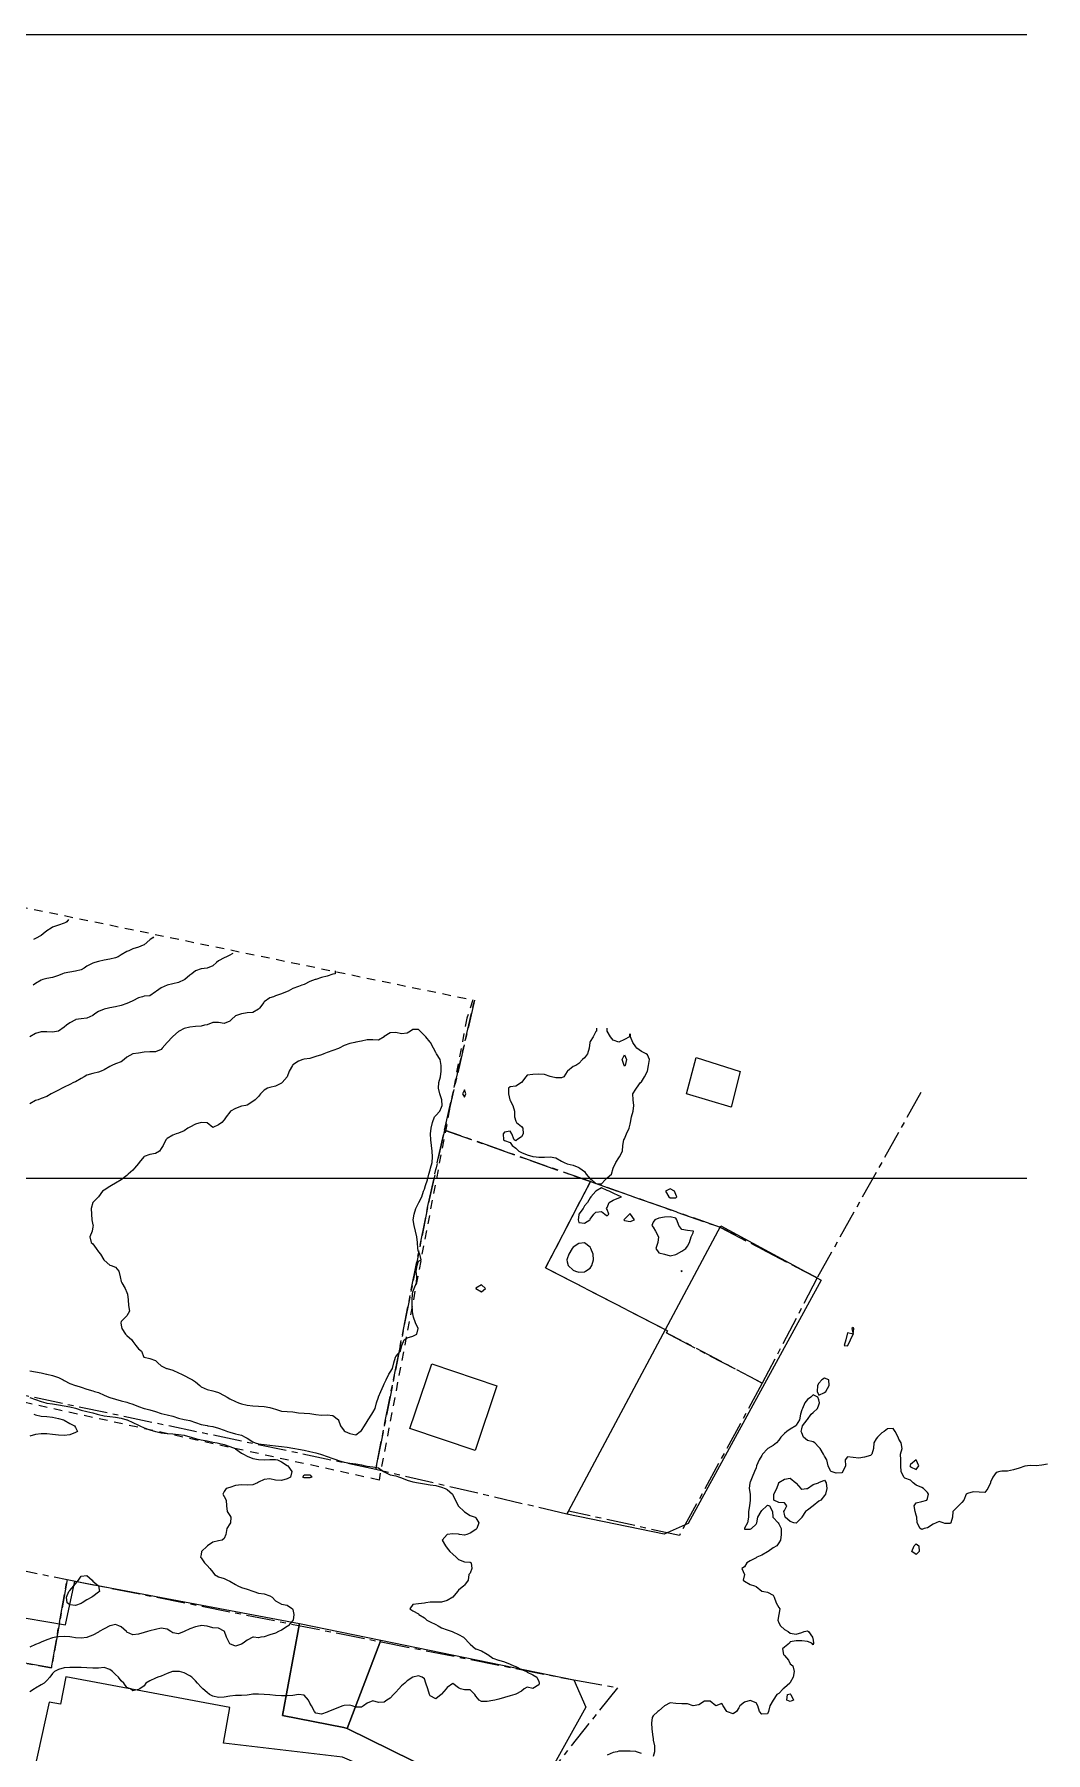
# Model space of a CAD drawing. Header units: centimetres. Extents: x 0 to 642158, y -847 to 649707.
# Drawn here: x 617921.2 to 618009.6, y 621437.2 to 621587.4 of the extents above; entities that cross this region are included whole.
import ezdxf

# ---------------------------------------------------------------- set-up
doc = ezdxf.new("R2010")
doc.units = ezdxf.units.CM
doc.header["$MEASUREMENT"] = 0
doc.linetypes.add('CENTERX2', pattern=[4, 2.5, -0.5, 0.5, -0.5])
doc.linetypes.add('JIS_02_0.7', pattern=[1.35, 0.75, -0.6])
for name, color, linetype, lineweight in [('MEV_grille', 254, 'Continuous', 9), ('WAL_parcellaire agricole', 7, 'JIS_02_0.7', 25), ('WAL_topographie 0.5', 253, 'Continuous', 20)]:
    doc.layers.add(name, color=color, linetype=linetype, lineweight=lineweight)
doc.layers.add('SPW_batiments', color=7, linetype='Continuous')
doc.layers.add('SPW_parcellaire cadastral', color=7, linetype='CENTERX2', lineweight=25, true_color=0xff0542)

# ---------------------------------------------------------------- blocks, each defined once
blk = doc.blocks.new('*U114')
at = {"layer": 'MEV_grille', "transparency": 33554687}
blk.add_lwpolyline([(-1338.46, 0), (1338.46, 0)], dxfattribs=at)
blk = doc.blocks.new('*U115')
at = {"layer": 'MEV_grille', "color": 0, "linetype": 'ByBlock', "lineweight": -2, "transparency": 16777216}
for p in [(0, -800), (0, -900)]:
    blk.add_blockref('*U114', p, dxfattribs=at)

msp = doc.modelspace()

# ---------------------------------------------------------------- linework, layer by layer
at = {"layer": 'SPW_batiments'}
for points in [[(617982.87, 621496.7), (617982.09, 621493.6), (617978.17, 621494.77), (617979.02, 621497.93), (617982.87, 621496.7)], [(617989.96, 621478.47), (617978.31, 621457.2), (617976.21, 621456.27), (617967.71, 621458.02), (617967.85, 621458.29), (617981.16, 621483.22), (617989.96, 621478.47)], [(617961.6, 621469.23), (617959.69, 621463.59), (617953.99, 621465.51), (617955.9, 621471.15), (617961.6, 621469.23)], [(617944.32, 621448.45), (617942.86, 621440.4), (617948.22, 621439.35), (617948.5, 621439.28), (617956.13, 621435.53), (617956.09, 621435.46), (617955.11, 621433.75), (617948.1, 621436.78), (617937.7, 621438), (617938.23, 621441.11), (617923.91, 621443.8), (617923.43, 621441.41), (617922.46, 621441.58), (617918.08, 621421.86), (617913.57, 621422.71), (617917.11, 621442.73), (617917.48, 621445.61), (617918.08, 621445.5), (617918.71, 621449.21), (617923.86, 621448.33), (617924.68, 621452.16), (617944.32, 621448.45)], [(617951.46, 621447), (617948.5, 621439.28), (617948.22, 621439.35), (617942.86, 621440.4), (617944.32, 621448.45), (617951.46, 621447)], [(617968.31, 621443.52), (617969.36, 621441.13), (617963.92, 621431.36), (617956.13, 621435.53), (617948.5, 621439.28), (617951.46, 621447), (617968.31, 621443.52)]]:
    msp.add_lwpolyline(points, dxfattribs=at)
at = {"layer": 'SPW_parcellaire cadastral'}
for points in [[(617957, 621491.59), (617955.54, 621484.83), (617951, 621461.92), (617869.88, 621478.99), (617889.9, 621516.92), (617890.08, 621517.29)], [(617989.6, 621478.66), (617981.14, 621483.08), (617969.77, 621487.09), (617957, 621491.59), (617959.64, 621502.94)], [(617959.64, 621502.94), (617957, 621491.59)], [(617998.66, 621494.88), (617989.6, 621478.66)], [(617957, 621491.59), (617969.77, 621487.09), (617965.85, 621479.55), (617976.51, 621474.04), (617976.42, 621473.87), (617976.68, 621473.73), (617984.8, 621469.46), (617977.55, 621456.15), (617967.86, 621458.28), (617967.71, 621458.02), (617951, 621461.92), (617955.54, 621484.83), (617957, 621491.59)], [(617984.8, 621469.46), (617976.68, 621473.73), (617976.42, 621473.87), (617976.51, 621474.04), (617965.85, 621479.55), (617969.77, 621487.09), (617981.14, 621483.08), (617989.6, 621478.66), (617984.8, 621469.46)], [(617924.01, 621452.3), (617968.31, 621443.52), (617972.13, 621442.84), (617966.05, 621435.18), (617957.33, 621419.52), (617932.6, 621373.92), (617938.17, 621389.98), (617947.1, 621408.26), (617953.98, 621421.31), (617949.38, 621423.77), (617934.74, 621421), (617926.86, 621422.36), (617919.42, 621426.25), (617914.35, 621427.15), (617915.45, 621433.37), (617916.97, 621442.02), (617917.57, 621445.47), (617922.64, 621444.57), (617923.34, 621448.54), (617924.01, 621452.3)], [(617924.01, 621452.3), (617923.34, 621448.54), (617922.64, 621444.57), (617917.57, 621445.47), (617918.27, 621449.41), (617918.96, 621453.34), (617924.01, 621452.3)]]:
    msp.add_lwpolyline(points, dxfattribs=at)
at = {"layer": 'WAL_parcellaire agricole'}
msp.add_lwpolyline([(617959.49, 621502.97), (617958.97, 621501.37), (617951.29, 621461), (617871.2, 621478.51), (617890.73, 621517.16), (617959.49, 621502.97)], dxfattribs=at)
at = {"layer": 'WAL_topographie 0.5'}
for points in [[(617924.13, 621510), (617924, 621509.8), (617923.9, 621509.75), (617923.75, 621509.69), (617923.25, 621509.5), (617922.75, 621509.32), (617922.63, 621509.25), (617922.25, 621509.02), (617921.93, 621508.75), (617921.75, 621508.61), (617921.25, 621508.34), (617921.08, 621508.25)], [(617931.56, 621508.5), (617931.5, 621508.4), (617931.29, 621508.25), (617931.25, 621508.22), (617930.75, 621507.8), (617930.66, 621507.75), (617930.25, 621507.57), (617929.75, 621507.43), (617929.4, 621507.25), (617929.25, 621507.19), (617928.75, 621506.9), (617928.48, 621506.75), (617928.25, 621506.64), (617927.75, 621506.53), (617927.25, 621506.45), (617926.75, 621506.34), (617926.44, 621506.25), (617926.25, 621506.19), (617925.75, 621505.91), (617925.51, 621505.75), (617925.25, 621505.61), (617924.75, 621505.47), (617924.25, 621505.41), (617923.75, 621505.3), (617923.62, 621505.25), (617923.25, 621505.11), (617922.75, 621504.93), (617922.25, 621504.83), (617921.9, 621504.75), (617921.75, 621504.69), (617921.25, 621504.41), (617921.05, 621504.25)], [(617938.5, 621507.02), (617938.44, 621507), (617938.25, 621506.89), (617937.95, 621506.75), (617937.75, 621506.66), (617937.25, 621506.38), (617937.09, 621506.25), (617936.75, 621505.94), (617936.25, 621505.75), (617936.25, 621505.75), (617935.75, 621505.7), (617935.25, 621505.5), (617934.91, 621505.25), (617934.75, 621505.14), (617934.3, 621504.75), (617934.25, 621504.72), (617933.75, 621504.49), (617933.25, 621504.38), (617932.75, 621504.25), (617932.75, 621504.25), (617932.25, 621504.02), (617931.82, 621503.75), (617931.75, 621503.69), (617931.25, 621503.34), (617930.75, 621503.29), (617930.61, 621503.25), (617930.25, 621503.14), (617929.75, 621502.88), (617929.44, 621502.75), (617929.25, 621502.67), (617928.75, 621502.49), (617928.25, 621502.36), (617927.75, 621502.27), (617927.64, 621502.25), (617927.25, 621502.17), (617926.75, 621501.96), (617926.45, 621501.75), (617926.25, 621501.6), (617925.75, 621501.38), (617925.25, 621501.32), (617924.79, 621501.25), (617924.75, 621501.24), (617924.25, 621500.98), (617923.96, 621500.75), (617923.75, 621500.58), (617923.26, 621500.25), (617923.25, 621500.24), (617922.75, 621500.14), (617922.25, 621500.17), (617921.75, 621500.18), (617921.25, 621500.03), (617920.77, 621499.75)], [(617947.45, 621505.5), (617947.45, 621505.25), (617947.25, 621505.21), (617946.75, 621505.06), (617946.25, 621504.93), (617945.75, 621504.77), (617945.7, 621504.75), (617945.25, 621504.57), (617944.75, 621504.32), (617944.55, 621504.25), (617944.25, 621504.14), (617943.75, 621503.98), (617943.33, 621503.75), (617943.25, 621503.7), (617942.75, 621503.51), (617942.25, 621503.33), (617942.05, 621503.25), (617941.75, 621503.16), (617941.25, 621502.8), (617941.21, 621502.75), (617940.84, 621502.25), (617940.75, 621502.15), (617940.25, 621501.88), (617939.75, 621501.83), (617939.29, 621501.75), (617939.25, 621501.74), (617938.75, 621501.57), (617938.39, 621501.25), (617938.25, 621501.12), (617937.75, 621500.9), (617937.25, 621501.01), (617936.75, 621500.99), (617936.25, 621500.8), (617936.04, 621500.75), (617935.75, 621500.69), (617935.25, 621500.65), (617934.75, 621500.59), (617934.25, 621500.47), (617933.81, 621500.25), (617933.75, 621500.21), (617933.25, 621499.78), (617933.22, 621499.75), (617932.75, 621499.25), (617932.75, 621499.25), (617932.34, 621498.75), (617932.25, 621498.65), (617931.75, 621498.44), (617931.25, 621498.44), (617930.75, 621498.4), (617930.25, 621498.32), (617929.75, 621498.25), (617929.75, 621498.25), (617929.25, 621497.97), (617929.01, 621497.75), (617928.75, 621497.56), (617928.25, 621497.39), (617927.93, 621497.25), (617927.75, 621497.16), (617927.25, 621496.85), (617927, 621496.75), (617926.75, 621496.64), (617926.25, 621496.53), (617925.75, 621496.4), (617925.5, 621496.25), (617925.25, 621496.1), (617924.75, 621495.82), (617924.58, 621495.75), (617924.25, 621495.58), (617923.75, 621495.35), (617923.58, 621495.25), (617923.25, 621495.09), (617922.75, 621494.83), (617922.61, 621494.75), (617922.25, 621494.54), (617921.75, 621494.35), (617921.48, 621494.25), (617921.25, 621494.17), (617920.75, 621493.9)], [(617949.25, 621464.95), (617949.65, 621465.25), (617949.75, 621465.32), (617950.02, 621465.75), (617950.25, 621466.12), (617950.34, 621466.25), (617950.66, 621466.75), (617950.75, 621466.9), (617950.95, 621467.25), (617951.08, 621467.75), (617951.25, 621468.25), (617951.25, 621468.26), (617951.46, 621468.75), (617951.69, 621469.25), (617951.75, 621469.4), (617951.9, 621469.75), (617952.15, 621470.25), (617952.25, 621470.42), (617952.47, 621470.75), (617952.57, 621471.25), (617952.72, 621471.75), (617952.75, 621471.81), (617953.16, 621472.25), (617953.25, 621472.61), (617953.28, 621472.75), (617953.5, 621473.25), (617953.75, 621473.42), (617954.25, 621473.57), (617954.59, 621473.75), (617954.71, 621474.25), (617954.49, 621474.75), (617954.3, 621475.25), (617954.25, 621475.54), (617954.22, 621475.75), (617954.2, 621476.25), (617954.18, 621476.75), (617954.21, 621477.25), (617954.25, 621477.45), (617954.37, 621477.75), (617954.56, 621478.25), (617954.58, 621478.75), (617954.53, 621479.25), (617954.61, 621479.75), (617954.75, 621480.14), (617954.97, 621480.25), (617954.87, 621480.75), (617954.75, 621480.94), (617954.69, 621481.25), (617954.64, 621481.75), (617954.58, 621482.25), (617954.49, 621482.75), (617954.35, 621483.25), (617954.27, 621483.75), (617954.35, 621484.25), (617954.51, 621484.75), (617954.75, 621485.2), (617954.78, 621485.25), (617955.04, 621485.75), (617955.19, 621486.25), (617955.25, 621486.42), (617955.36, 621486.75), (617955.52, 621487.25), (617955.65, 621487.75), (617955.75, 621488.11), (617955.79, 621488.25), (617955.93, 621488.75), (617955.96, 621489.25), (617955.92, 621489.75), (617955.88, 621490.25), (617955.81, 621490.75), (617955.78, 621491.25), (617955.86, 621491.75), (617955.95, 621492.25), (617956.15, 621492.75), (617956.25, 621492.87), (617956.6, 621493.25), (617956.75, 621493.6), (617956.82, 621493.75), (617956.79, 621494.25), (617956.75, 621494.33), (617956.61, 621494.75), (617956.48, 621495.25), (617956.53, 621495.75), (617956.67, 621496.25), (617956.71, 621496.75), (617956.72, 621497.25), (617956.64, 621497.75), (617956.3, 621498.25), (617956.25, 621498.36), (617956.04, 621498.75), (617955.78, 621499.25), (617955.75, 621499.28), (617955.38, 621499.75), (617955.25, 621499.87), (617954.88, 621500.25), (617954.75, 621500.37), (617954.25, 621500.37), (617954.04, 621500.25), (617953.75, 621500.05), (617953.25, 621500), (617952.75, 621500.11), (617952.25, 621500.1), (617951.75, 621499.77), (617951.73, 621499.75), (617951.25, 621499.45), (617950.75, 621499.49), (617950.25, 621499.49), (617949.75, 621499.35), (617949.25, 621499.27), (617949.17, 621499.25), (617948.75, 621499.16), (617948.25, 621498.98), (617947.8, 621498.75), (617947.75, 621498.73), (617947.25, 621498.55), (617946.75, 621498.36), (617946.46, 621498.25), (617946.25, 621498.17), (617945.75, 621498.03), (617945.25, 621497.84), (617944.75, 621497.79), (617944.64, 621497.75), (617944.25, 621497.63), (617943.75, 621497.29), (617943.71, 621497.25), (617943.42, 621496.75), (617943.25, 621496.25), (617943.25, 621496.25), (617942.83, 621495.75), (617942.75, 621495.69), (617942.25, 621495.42), (617941.75, 621495.32), (617941.53, 621495.25), (617941.25, 621495.09), (617940.93, 621494.75), (617940.75, 621494.52), (617940.46, 621494.25), (617940.25, 621494.1), (617939.75, 621493.78), (617939.64, 621493.75), (617939.25, 621493.68), (617938.75, 621493.49), (617938.31, 621493.25), (617938.25, 621493.16), (617937.93, 621492.75), (617937.75, 621492.49), (617937.53, 621492.25), (617937.25, 621492.06), (617936.75, 621491.81), (617936.25, 621492.22), (617935.75, 621492.25), (617935.25, 621492.1), (617934.75, 621491.86), (617934.57, 621491.75), (617934.25, 621491.54), (617933.75, 621491.32), (617933.56, 621491.25), (617933.25, 621491.15), (617932.75, 621490.85), (617932.66, 621490.75), (617932.41, 621490.25), (617932.25, 621489.97), (617932.08, 621489.75), (617931.75, 621489.55), (617931.25, 621489.45), (617930.75, 621489.28), (617930.71, 621489.25), (617930.32, 621488.75), (617930.25, 621488.67), (617929.92, 621488.25), (617929.75, 621488.09), (617929.36, 621487.75), (617929.25, 621487.61), (617928.75, 621487.25), (617928.75, 621487.25), (617928.25, 621486.96), (617927.9, 621486.75), (617927.75, 621486.65), (617927.25, 621486.34), (617927.12, 621486.25), (617926.75, 621485.75), (617926.75, 621485.75), (617926.25, 621485.25), (617926.25, 621485.25), (617926.13, 621484.75), (617926.16, 621484.25), (617926.17, 621483.75), (617926.25, 621483.32), (617926.28, 621483.25), (617926.25, 621483.12), (617926.2, 621482.75), (617925.99, 621482.25), (617926.13, 621481.75), (617926.25, 621481.64), (617926.55, 621481.25), (617926.75, 621480.96), (617926.93, 621480.75), (617927.24, 621480.25), (617927.25, 621480.23), (617927.75, 621479.78), (617927.88, 621479.75), (617928.25, 621479.62), (617928.55, 621479.25), (617928.65, 621478.75), (617928.75, 621478.36), (617928.79, 621478.25), (617929.1, 621477.75), (617929.25, 621477.4), (617929.31, 621477.25), (617929.35, 621476.75), (617929.39, 621476.25), (617929.46, 621475.75), (617929.25, 621475.36), (617929.13, 621475.25), (617928.75, 621474.87), (617928.71, 621474.75), (617928.75, 621474.54), (617928.81, 621474.25), (617929.13, 621473.75), (617929.25, 621473.63), (617929.66, 621473.25), (617929.75, 621473.12), (617930.02, 621472.75), (617930.25, 621472.46), (617930.53, 621472.25), (617930.72, 621471.75), (617930.75, 621471.73), (617931.25, 621471.63), (617931.75, 621471.46), (617931.94, 621471.25), (617932.25, 621470.99), (617932.72, 621470.75), (617932.75, 621470.74), (617933.25, 621470.61), (617933.75, 621470.38), (617934.02, 621470.25), (617934.25, 621470.13), (617934.75, 621469.88), (617934.97, 621469.75), (617935.25, 621469.57), (617935.61, 621469.25), (617935.75, 621469.14), (617936.25, 621468.91), (617936.75, 621468.8), (617936.95, 621468.75), (617937.25, 621468.65), (617937.75, 621468.4), (617938, 621468.25), (617938.25, 621468.11), (617938.75, 621467.87), (617938.99, 621467.75), (617939.25, 621467.66), (617939.75, 621467.55), (617940.25, 621467.49), (617940.75, 621467.45), (617941.25, 621467.42), (617941.75, 621467.35), (617942.03, 621467.25), (617942.25, 621467.19), (617942.75, 621467.03), (617943.25, 621466.98), (617943.75, 621466.96), (617944.25, 621466.88), (617944.75, 621466.84), (617945.25, 621466.81), (617945.58, 621466.75), (617945.75, 621466.72), (617946.25, 621466.66), (617946.75, 621466.69), (617947.25, 621466.63), (617947.74, 621466.25), (617947.75, 621466.22), (617947.91, 621465.75), (617948.25, 621465.31), (617948.34, 621465.25), (617948.75, 621465.06), (617949.25, 621464.95)], [(617970.31, 621500.5), (617970.31, 621500.25), (617970.25, 621500.2), (617970.02, 621499.75), (617969.75, 621499.33), (617969.72, 621499.25), (617969.65, 621498.75), (617969.52, 621498.25), (617969.25, 621497.91), (617969.08, 621497.75), (617968.75, 621497.42), (617968.5, 621497.25), (617968.25, 621497.14), (617967.77, 621496.75), (617967.75, 621496.71), (617967.44, 621496.25), (617967.25, 621496.15), (617966.75, 621496.15), (617966.37, 621496.25), (617966.25, 621496.29), (617965.75, 621496.46), (617965.25, 621496.49), (617964.75, 621496.46), (617964.25, 621496.39), (617964.11, 621496.25), (617963.75, 621495.75), (617963.75, 621495.75), (617963.25, 621495.44), (617962.75, 621495.36), (617962.62, 621495.25), (617962.62, 621494.75), (617962.72, 621494.25), (617962.75, 621494.17), (617962.98, 621493.75), (617963.13, 621493.25), (617963.14, 621492.75), (617963.25, 621492.38), (617963.31, 621492.25), (617963.75, 621491.89), (617963.86, 621491.75), (617963.89, 621491.25), (617963.75, 621491.01), (617963.34, 621490.75), (617963.25, 621490.66), (617963.11, 621490.75), (617962.9, 621491.25), (617962.75, 621491.51), (617962.25, 621491.42), (617962.13, 621491.25), (617962.18, 621490.75), (617962.25, 621490.69), (617962.75, 621490.5), (617962.93, 621490.25), (617963.25, 621490.01), (617963.51, 621489.75), (617963.75, 621489.64), (617964.25, 621489.44), (617964.75, 621489.28), (617965.04, 621489.25), (617965.25, 621489.23), (617965.75, 621489.22), (617966.25, 621489.24), (617966.75, 621489.16), (617967.25, 621488.87), (617967.48, 621488.75), (617967.75, 621488.65), (617968.25, 621488.52), (617968.75, 621488.33), (617968.86, 621488.25), (617969.25, 621487.97), (617969.41, 621487.75), (617969.75, 621487.34), (617969.9, 621487.25), (617970.25, 621486.92), (617970.75, 621486.88), (617971.05, 621487.25), (617971.25, 621487.43), (617971.61, 621487.75), (617971.75, 621488.25), (617971.75, 621488.25), (617971.98, 621488.75), (617972.25, 621489.16), (617972.32, 621489.25), (617972.59, 621489.75), (617972.61, 621490.25), (617972.7, 621490.75), (617972.75, 621490.83), (617972.94, 621491.25), (617973.15, 621491.75), (617973.25, 621492.1), (617973.29, 621492.25), (617973.37, 621492.75), (617973.52, 621493.25), (617973.58, 621493.75), (617973.5, 621494.25), (617973.47, 621494.75), (617973.75, 621495.16), (617973.79, 621495.25), (617974.14, 621495.75), (617974.25, 621495.82), (617974.51, 621496.25), (617974.75, 621496.75), (617974.75, 621496.75), (617974.84, 621497.25), (617974.93, 621497.75), (617974.75, 621498.16), (617974.64, 621498.25), (617974.25, 621498.46), (617973.84, 621498.75), (617973.75, 621498.88), (617973.49, 621499.25), (617973.27, 621499.75), (617973.27, 621500)], [(617973.2, 621500), (617973.2, 621499.75), (617972.75, 621499.5), (617972.25, 621499.29), (617971.75, 621499.44), (617971.53, 621499.75), (617971.25, 621500.25), (617971.25, 621500.25), (617971.25, 621500.5)], [(617972.81, 621497.25), (617972.75, 621497.17), (617972.71, 621497.25), (617972.56, 621497.75), (617972.75, 621498.17), (617972.93, 621497.75), (617972.81, 621497.25)], [(617958.75, 621494.46), (617958.89, 621494.75), (617958.75, 621495.12), (617958.58, 621494.75), (617958.75, 621494.46)], [(617969.25, 621483.45), (617969.71, 621483.75), (617969.75, 621483.8), (617970.06, 621484.25), (617970.25, 621484.41), (617970.75, 621484.48), (617971.03, 621484.25), (617971.25, 621484.1), (617971.39, 621484.25), (617971.25, 621484.65), (617971.18, 621484.75), (617971.25, 621484.83), (617971.42, 621485.25), (617971.75, 621485.46), (617972.25, 621485.67), (617972.5, 621485.75), (617972.25, 621485.83), (617971.75, 621486.07), (617971.42, 621486.25), (617971.25, 621486.32), (617970.75, 621486.55), (617970.25, 621486.25), (617970.25, 621486.25), (617969.8, 621485.75), (617969.75, 621485.68), (617969.52, 621485.25), (617969.25, 621484.96), (617969.15, 621484.75), (617968.77, 621484.25), (617968.75, 621484.18), (617968.7, 621483.75), (617968.75, 621483.52), (617969.25, 621483.45)], [(617977.25, 621485.67), (617977.34, 621485.75), (617977.25, 621485.96), (617977.12, 621486.25), (617976.75, 621486.45), (617976.33, 621486.25), (617976.64, 621485.75), (617976.75, 621485.66), (617977.25, 621485.67)], [(617973.25, 621483.61), (617973.62, 621483.75), (617973.28, 621484.25), (617973.25, 621484.3), (617973.2, 621484.25), (617972.75, 621483.8), (617972.68, 621483.75), (617972.75, 621483.7), (617973.25, 621483.61)], [(617977.25, 621480.7), (617977.3, 621480.75), (617977.75, 621481), (617978.1, 621481.25), (617978.25, 621481.43), (617978.43, 621481.75), (617978.58, 621482.25), (617978.75, 621482.62), (617978.79, 621482.75), (617978.75, 621482.76), (617978.25, 621482.81), (617977.75, 621482.89), (617977.51, 621483.25), (617977.33, 621483.75), (617977.25, 621483.88), (617976.75, 621484), (617976.25, 621483.97), (617975.75, 621483.9), (617975.39, 621483.75), (617975.25, 621483.54), (617975.13, 621483.25), (617975.25, 621483.1), (617975.45, 621482.75), (617975.73, 621482.25), (617975.68, 621481.75), (617975.48, 621481.25), (617975.75, 621480.85), (617976.25, 621480.75), (617976.25, 621480.75), (617976.75, 621480.6), (617977.25, 621480.7)], [(617969.25, 621479.21), (617969.35, 621479.25), (617969.75, 621479.52), (617969.9, 621479.75), (617970.04, 621480.25), (617970.02, 621480.75), (617969.8, 621481.25), (617969.75, 621481.35), (617969.25, 621481.73), (617968.75, 621481.69), (617968.25, 621481.36), (617968.18, 621481.25), (617967.89, 621480.75), (617967.75, 621480.35), (617967.71, 621480.25), (617967.75, 621480.08), (617967.83, 621479.75), (617968.25, 621479.34), (617968.47, 621479.25), (617968.75, 621479.16), (617969.25, 621479.21)], [(617977.75, 621479.22), (617977.78, 621479.25), (617977.75, 621479.3), (617977.67, 621479.25), (617977.75, 621479.22)], [(617960.25, 621477.45), (617960.61, 621477.75), (617960.25, 621478.07), (617959.75, 621477.77), (617959.74, 621477.75), (617959.75, 621477.74), (617960.25, 621477.45)], [(617992.25, 621472.72), (617992.28, 621472.75), (617992.51, 621473.25), (617992.75, 621473.75), (617992.25, 621473.86), (617992.22, 621473.75), (617992.1, 621473.25), (617991.95, 621472.75), (617992.25, 621472.72)], [(617992.75, 621473.75), (617992.79, 621474.25), (617992.75, 621474.34), (617992.64, 621474.25), (617992.75, 621473.75)], [(617920.75, 621470.55), (617921.25, 621470.46), (617921.75, 621470.37), (617922.22, 621470.25), (617922.25, 621470.24), (617922.75, 621470.13), (617923.25, 621469.95), (617923.67, 621469.75), (617923.75, 621469.71), (617924.25, 621469.44), (617924.75, 621469.26), (617924.77, 621469.25), (617925.25, 621469.11), (617925.75, 621468.95), (617926.25, 621468.8), (617926.41, 621468.75), (617926.75, 621468.64), (617927.25, 621468.43), (617927.67, 621468.25), (617927.75, 621468.22), (617928.25, 621468.06), (617928.75, 621467.92), (617929.25, 621467.8), (617929.39, 621467.75), (617929.75, 621467.63), (617930.25, 621467.42), (617930.75, 621467.26), (617930.79, 621467.25), (617931.25, 621467.14), (617931.75, 621466.98), (617932.25, 621466.82), (617932.51, 621466.75), (617932.75, 621466.69), (617933.25, 621466.58), (617933.75, 621466.42), (617934.25, 621466.3), (617934.43, 621466.25), (617934.75, 621466.19), (617935.25, 621466.02), (617935.75, 621465.86), (617936.25, 621465.76), (617936.31, 621465.75), (617936.75, 621465.67), (617937.25, 621465.54), (617937.75, 621465.36), (617938.03, 621465.25), (617938.25, 621465.18), (617938.75, 621465.05), (617939.25, 621464.91), (617939.57, 621464.75), (617939.75, 621464.66), (617940.25, 621464.35), (617940.47, 621464.25), (617940.75, 621464.16), (617941.25, 621464.09), (617941.75, 621464.06), (617942.25, 621464), (617942.75, 621463.93), (617943.25, 621463.87), (617943.75, 621463.78), (617943.92, 621463.75), (617944.25, 621463.7), (617944.75, 621463.6), (617945.25, 621463.48), (617945.75, 621463.37), (617946.17, 621463.25), (617946.25, 621463.23), (617946.75, 621463.06), (617947.25, 621462.87), (617947.59, 621462.75), (617947.75, 621462.7), (617948.25, 621462.55), (617948.75, 621462.46), (617949.25, 621462.4), (617949.75, 621462.33), (617950.07, 621462.25), (617950.25, 621462.21), (617950.75, 621462.15), (617951.25, 621462.07), (617951.67, 621461.75), (617951.75, 621461.7), (617952.25, 621461.46), (617952.75, 621461.36), (617953.07, 621461.25), (617953.25, 621461.19), (617953.75, 621460.99), (617954.25, 621460.83), (617954.74, 621460.75), (617954.75, 621460.75), (617955.25, 621460.67), (617955.75, 621460.59), (617956.25, 621460.51), (617956.75, 621460.38), (617957.08, 621460.25), (617957.25, 621460.16), (617957.71, 621459.75), (617957.75, 621459.67), (617957.96, 621459.25), (617958.22, 621458.75), (617958.25, 621458.71), (617958.73, 621458.25), (617958.75, 621458.23), (617959.25, 621457.91), (617959.68, 621457.75), (617959.75, 621457.68), (617960.01, 621457.25), (617959.83, 621456.75), (617959.75, 621456.68), (617959.25, 621456.35), (617958.96, 621456.25), (617958.75, 621456.19), (617958.31, 621456.25), (617958.25, 621456.26), (617957.75, 621456.3), (617957.25, 621456.25), (617957.25, 621456.25), (617956.82, 621455.75), (617957.1, 621455.25), (617957.25, 621455.03), (617957.48, 621454.75), (617957.75, 621454.51), (617958.04, 621454.25), (617958.25, 621454.04), (617958.75, 621453.86), (617959.25, 621453.82), (617959.34, 621453.75), (617959.4, 621453.25), (617959.25, 621452.85), (617959.14, 621452.75), (617959.09, 621452.25), (617958.75, 621451.82), (617958.71, 621451.75), (617958.25, 621451.36), (617958.14, 621451.25), (617957.75, 621450.75), (617957.75, 621450.75), (617957.25, 621450.46), (617956.75, 621450.33), (617956.25, 621450.33), (617955.75, 621450.33), (617955.39, 621450.25), (617955.25, 621450.22), (617954.75, 621450.17), (617954.25, 621450.11), (617953.99, 621449.75), (617954.25, 621449.56), (617954.75, 621449.3), (617954.78, 621449.25), (617955.25, 621448.94), (617955.48, 621448.75), (617955.75, 621448.59), (617956.25, 621448.36), (617956.45, 621448.25), (617956.75, 621448.08), (617957.25, 621447.91), (617957.69, 621447.75), (617957.75, 621447.72), (617958.25, 621447.49), (617958.67, 621447.25), (617958.75, 621447.18), (617959.17, 621446.75), (617959.25, 621446.64), (617959.73, 621446.25), (617959.75, 621446.24), (617960.25, 621446.06), (617960.75, 621445.78), (617960.79, 621445.75), (617961.25, 621445.43), (617961.72, 621445.25), (617961.75, 621445.24), (617962.25, 621445.11), (617962.75, 621444.91), (617963.08, 621444.75), (617963.25, 621444.69), (617963.75, 621444.43), (617964.17, 621444.25), (617964.25, 621444.2), (617964.75, 621443.96), (617965.1, 621443.75), (617965.25, 621443.39), (617965.3, 621443.25), (617965.25, 621443.08), (617964.75, 621442.76), (617964.25, 621442.89), (617963.99, 621442.75), (617963.75, 621442.55), (617963.25, 621442.28), (617963.17, 621442.25), (617962.75, 621442.12), (617962.25, 621441.98), (617961.75, 621441.83), (617961.42, 621441.75), (617961.25, 621441.71), (617960.75, 621441.65), (617960.25, 621441.65), (617960.04, 621441.75), (617959.75, 621442.1), (617959.66, 621442.25), (617959.25, 621442.66), (617958.75, 621442.67), (617958.42, 621442.75), (617958.25, 621442.82), (617957.75, 621443.2), (617957.25, 621442.85), (617957.17, 621442.75), (617956.75, 621442.28), (617956.72, 621442.25), (617956.25, 621441.86), (617955.75, 621442.14), (617955.71, 621442.25), (617955.55, 621442.75), (617955.39, 621443.25), (617955.25, 621443.63), (617955.07, 621443.75), (617954.75, 621443.88), (617954.25, 621443.76), (617954.23, 621443.75), (617953.75, 621443.45), (617953.55, 621443.25), (617953.25, 621443), (617953.03, 621442.75), (617952.75, 621442.46), (617952.55, 621442.25), (617952.25, 621441.94), (617951.96, 621441.75), (617951.75, 621441.58), (617951.25, 621441.54), (617950.75, 621441.69), (617950.25, 621441.5), (617949.92, 621441.25), (617949.75, 621441.15), (617949.25, 621441.14), (617948.93, 621441.25), (617948.75, 621441.33), (617948.25, 621441.3), (617948.12, 621441.25), (617947.75, 621441.1), (617947.25, 621440.9), (617946.88, 621440.75), (617946.75, 621440.7), (617946.25, 621440.53), (617945.75, 621440.63), (617945.66, 621440.75), (617945.37, 621441.25), (617945.25, 621441.5), (617945.13, 621441.75), (617944.75, 621442.2), (617944.25, 621442.24), (617943.75, 621442.17), (617943.25, 621442.12), (617942.75, 621442.12), (617942.25, 621442.16), (617941.75, 621442.21), (617941.25, 621442.25), (617941.25, 621442.25), (617940.75, 621442.29), (617940.25, 621442.27), (617940.12, 621442.25), (617939.75, 621442.18), (617939.25, 621442.15), (617938.75, 621442.15), (617938.25, 621442.09), (617937.75, 621442.01), (617937.25, 621441.98), (617936.75, 621442.09), (617936.47, 621442.25), (617936.25, 621442.42), (617935.89, 621442.75), (617935.75, 621442.9), (617935.41, 621443.25), (617935.25, 621443.43), (617934.92, 621443.75), (617934.75, 621443.89), (617934.25, 621444.14), (617933.84, 621444.25), (617933.75, 621444.27), (617933.25, 621444.26), (617933.22, 621444.25), (617932.75, 621444.07), (617932.25, 621443.85), (617931.96, 621443.75), (617931.75, 621443.67), (617931.25, 621443.43), (617930.91, 621443.25), (617930.75, 621443.01), (617930.37, 621442.75), (617930.25, 621442.68), (617929.75, 621442.58), (617929.55, 621442.75), (617929.25, 621442.87), (617928.97, 621443.25), (617928.75, 621443.44), (617928.52, 621443.75), (617928.25, 621444), (617927.97, 621444.25), (617927.75, 621444.43), (617927.25, 621444.62), (617926.75, 621444.56), (617926.25, 621444.54), (617925.75, 621444.58), (617925.25, 621444.6), (617924.75, 621444.61), (617924.25, 621444.61), (617923.75, 621444.57), (617923.25, 621444.44), (617922.92, 621444.25), (617922.75, 621444.09), (617922.51, 621443.75), (617922.25, 621443.47), (617922, 621443.25), (617921.75, 621443.08), (617921.25, 621442.79), (617921.17, 621442.75), (617920.75, 621442.49)], [(617990.25, 621468.65), (617990.35, 621468.75), (617990.64, 621469.25), (617990.61, 621469.75), (617990.25, 621469.9), (617990.01, 621469.75), (617989.75, 621469.47), (617989.63, 621469.25), (617989.61, 621468.75), (617989.75, 621468.41), (617990.25, 621468.65)], [(617920.75, 621468.21), (617921.25, 621468.04), (617921.75, 621467.86), (617922.15, 621467.75), (617922.25, 621467.73), (617922.75, 621467.67), (617923.25, 621467.58), (617923.75, 621467.47), (617924.25, 621467.39), (617924.75, 621467.28), (617924.83, 621467.25), (617925.25, 621467.11), (617925.75, 621466.98), (617926.25, 621466.87), (617926.65, 621466.75), (617926.75, 621466.72), (617927.25, 621466.61), (617927.75, 621466.56), (617928.25, 621466.49), (617928.75, 621466.41), (617929.25, 621466.26), (617929.27, 621466.25), (617929.75, 621466.02), (617930.25, 621465.8), (617930.37, 621465.75), (617930.75, 621465.56), (617931.25, 621465.39), (617931.75, 621465.25), (617931.76, 621465.25), (617932.25, 621465.12), (617932.75, 621465.07), (617933.25, 621465.04), (617933.75, 621464.99), (617934.25, 621464.91), (617934.75, 621464.78), (617934.85, 621464.75), (617935.25, 621464.62), (617935.75, 621464.51), (617936.25, 621464.42), (617936.75, 621464.32), (617937.13, 621464.25), (617937.25, 621464.22), (617937.75, 621464.09), (617938.25, 621463.93), (617938.72, 621463.75), (617938.75, 621463.73), (617939.25, 621463.35), (617939.44, 621463.25), (617939.75, 621463.07), (617940.25, 621462.89), (617940.75, 621462.79), (617941.25, 621462.77), (617941.75, 621462.8), (617942.25, 621462.79), (617942.41, 621462.75), (617942.75, 621462.59), (617943.25, 621462.28), (617943.32, 621462.25), (617943.65, 621461.75), (617943.55, 621461.25), (617943.25, 621461.1), (617942.75, 621460.95), (617942.25, 621460.98), (617941.75, 621461.1), (617941.25, 621461.05), (617940.75, 621460.8), (617940.65, 621460.75), (617940.25, 621460.59), (617939.75, 621460.54), (617939.25, 621460.58), (617938.75, 621460.51), (617938.25, 621460.34), (617937.93, 621460.25), (617937.75, 621460), (617937.63, 621459.75), (617937.75, 621459.57), (617937.91, 621459.25), (617937.94, 621458.75), (617938.02, 621458.25), (617938.25, 621457.91), (617938.33, 621457.75), (617938.31, 621457.25), (617938.25, 621457.18), (617937.98, 621456.75), (617937.9, 621456.25), (617937.75, 621455.88), (617937.58, 621455.75), (617937.25, 621455.69), (617936.75, 621455.57), (617936.28, 621455.25), (617936.25, 621455.22), (617935.78, 621454.75), (617935.75, 621454.5), (617935.68, 621454.25), (617935.75, 621454.21), (617936.04, 621453.75), (617936.25, 621453.53), (617936.5, 621453.25), (617936.75, 621452.93), (617936.91, 621452.75), (617937.25, 621452.53), (617937.75, 621452.39), (617938.05, 621452.25), (617938.25, 621452.17), (617938.75, 621451.86), (617938.94, 621451.75), (617939.25, 621451.6), (617939.75, 621451.45), (617940.25, 621451.27), (617940.33, 621451.25), (617940.75, 621451.11), (617941.25, 621451.05), (617941.75, 621450.87), (617941.94, 621450.75), (617942.25, 621450.44), (617942.56, 621450.25), (617942.75, 621450.14), (617943.25, 621450.05), (617943.72, 621449.75), (617943.75, 621449.69), (617943.85, 621449.25), (617943.78, 621448.75), (617943.75, 621448.71), (617943.34, 621448.25), (617943.25, 621448.19), (617942.75, 621447.87), (617942.5, 621447.75), (617942.25, 621447.62), (617941.75, 621447.46), (617941.25, 621447.3), (617940.96, 621447.25), (617940.75, 621447.21), (617940.32, 621447.25), (617940.25, 621447.26), (617940.24, 621447.25), (617939.75, 621446.99), (617939.42, 621446.75), (617939.25, 621446.64), (617938.75, 621446.48), (617938.25, 621446.69), (617938.2, 621446.75), (617937.95, 621447.25), (617937.77, 621447.75), (617937.75, 621447.78), (617937.25, 621448.04), (617936.75, 621448.09), (617936.25, 621448.22), (617936, 621448.25), (617935.75, 621448.27), (617935.65, 621448.25), (617935.25, 621448.17), (617934.75, 621447.98), (617934.26, 621447.75), (617934.25, 621447.75), (617933.75, 621447.56), (617933.25, 621447.65), (617933.07, 621447.75), (617932.75, 621447.96), (617932.25, 621448.04), (617931.75, 621447.92), (617931.25, 621447.82), (617931.03, 621447.75), (617930.75, 621447.67), (617930.25, 621447.51), (617929.75, 621447.46), (617929.25, 621447.71), (617929.2, 621447.75), (617928.75, 621448.15), (617928.54, 621448.25), (617928.25, 621448.36), (617927.79, 621448.25), (617927.75, 621448.24), (617927.25, 621447.99), (617926.82, 621447.75), (617926.75, 621447.71), (617926.25, 621447.44), (617925.79, 621447.25), (617925.75, 621447.24), (617925.25, 621447.16), (617924.75, 621447.19), (617924.42, 621447.25), (617924.25, 621447.28), (617923.75, 621447.33), (617923.25, 621447.29), (617923.04, 621447.25), (617922.75, 621447.19), (617922.25, 621447.04), (617921.75, 621446.83), (617921.57, 621446.75), (617921.25, 621446.61), (617920.75, 621446.38)], [(618009.75, 621462.38), (618009.25, 621462.3), (618008.75, 621462.25), (618008.75, 621462.25), (618008.75, 621462.25), (618008.25, 621462.27), (618008, 621462.25), (618007.75, 621462.22), (618007.25, 621462.04), (618006.75, 621461.88), (618006.25, 621461.77), (618005.75, 621461.78), (618005.58, 621461.75), (618005.25, 621461.67), (618004.97, 621461.25), (618004.75, 621460.8), (618004.74, 621460.75), (618004.53, 621460.25), (618004.25, 621459.9), (618003.75, 621459.94), (618003.25, 621459.96), (618002.75, 621459.82), (618002.63, 621459.75), (618002.43, 621459.25), (618002.25, 621459.03), (618001.95, 621458.75), (618001.75, 621458.55), (618001.45, 621458.25), (618001.42, 621457.75), (618001.29, 621457.25), (618001.25, 621457.19), (618000.75, 621457.2), (618000.61, 621457.25), (618000.25, 621457.36), (618000, 621457.25), (617999.75, 621457.15), (617999.25, 621456.83), (617998.95, 621456.75), (617998.75, 621456.66), (617998.61, 621456.75), (617998.35, 621457.25), (617998.31, 621457.75), (617998.25, 621457.94), (617998.17, 621458.25), (617998.07, 621458.75), (617998.25, 621458.99), (617998.75, 621459.11), (617999.18, 621459.25), (617999.25, 621459.38), (617999.33, 621459.75), (617999.25, 621459.9), (617998.9, 621460.25), (617998.75, 621460.35), (617998.25, 621460.56), (617998, 621460.75), (617997.75, 621461), (617997.25, 621461.17), (617997.18, 621461.25), (617996.94, 621461.75), (617996.9, 621462.25), (617996.92, 621462.75), (617996.87, 621463.25), (617997.02, 621463.75), (617996.93, 621464.25), (617996.75, 621464.58), (617996.67, 621464.75), (617996.43, 621465.25), (617996.25, 621465.5), (617995.75, 621465.48), (617995.46, 621465.25), (617995.25, 621465.12), (617994.87, 621464.75), (617994.75, 621464.6), (617994.54, 621464.25), (617994.51, 621463.75), (617994.37, 621463.25), (617994.25, 621463.14), (617993.75, 621462.99), (617993.25, 621462.92), (617992.75, 621462.96), (617992.25, 621463.04), (617992.04, 621462.75), (617992.07, 621462.25), (617991.85, 621461.75), (617991.75, 621461.64), (617991.25, 621461.59), (617990.83, 621461.75), (617990.75, 621461.8), (617990.57, 621462.25), (617990.43, 621462.75), (617990.25, 621463.07), (617990.16, 621463.25), (617989.86, 621463.75), (617989.75, 621463.88), (617989.4, 621464.25), (617989.25, 621464.35), (617988.75, 621464.46), (617988.4, 621464.75), (617988.25, 621465.11), (617988.21, 621465.25), (617988.25, 621465.46), (617988.32, 621465.75), (617988.72, 621466.25), (617988.75, 621466.29), (617989.06, 621466.75), (617989.25, 621466.89), (617989.63, 621467.25), (617989.75, 621467.58), (617989.8, 621467.75), (617989.75, 621468.02), (617989.65, 621468.25), (617989.25, 621468.46), (617989.03, 621468.25), (617988.75, 621468.04), (617988.53, 621467.75), (617988.32, 621467.25), (617988.25, 621467.13), (617988.13, 621466.75), (617988.04, 621466.25), (617987.75, 621465.78), (617987.73, 621465.75), (617987.25, 621465.44), (617986.95, 621465.25), (617986.75, 621465.07), (617986.41, 621464.75), (617986.25, 621464.47), (617986.04, 621464.25), (617985.75, 621464.01), (617985.27, 621463.75), (617985.25, 621463.73), (617984.82, 621463.25), (617984.75, 621463.14), (617984.52, 621462.75), (617984.3, 621462.25), (617984.25, 621462.07), (617984.13, 621461.75), (617983.91, 621461.25), (617983.75, 621460.81), (617983.72, 621460.75), (617983.66, 621460.25), (617983.75, 621459.75), (617983.75, 621459.75), (617983.75, 621459.25), (617983.75, 621459.25), (617983.67, 621458.75), (617983.59, 621458.25), (617983.59, 621457.75), (617983.5, 621457.25), (617983.25, 621456.79), (617983.24, 621456.75), (617983.25, 621456.69), (617983.75, 621456.7), (617983.87, 621456.75), (617984.25, 621457.13), (617984.33, 621457.25), (617984.4, 621457.75), (617984.69, 621458.25), (617984.75, 621458.33), (617985.21, 621458.75), (617985.25, 621458.8), (617985.42, 621458.75), (617985.68, 621458.25), (617985.72, 621457.75), (617985.75, 621457.72), (617986.19, 621457.25), (617986.25, 621457.17), (617986.45, 621456.75), (617986.46, 621456.25), (617986.38, 621455.75), (617986.25, 621455.52), (617986.07, 621455.25), (617985.75, 621455.06), (617985.3, 621454.75), (617985.25, 621454.72), (617984.75, 621454.43), (617984.33, 621454.25), (617984.25, 621454.2), (617983.75, 621453.93), (617983.45, 621453.75), (617983.25, 621453.42), (617983.02, 621453.25), (617983.25, 621452.75), (617983.25, 621452.75), (617983.25, 621452.75), (617983.12, 621452.25), (617983.25, 621452.15), (617983.75, 621451.87), (617984.11, 621451.75), (617984.25, 621451.7), (617984.75, 621451.28), (617984.92, 621451.25), (617985.25, 621451.2), (617985.75, 621450.92), (617985.84, 621450.75), (617986.02, 621450.25), (617986.25, 621449.84), (617986.34, 621449.75), (617986.25, 621449.25), (617986.25, 621449.25), (617986.15, 621448.75), (617986.25, 621448.5), (617986.38, 621448.25), (617986.75, 621447.93), (617987.06, 621447.75), (617987.25, 621447.61), (617987.75, 621447.51), (617988.25, 621447.66), (617988.45, 621447.75), (617988.75, 621447.8), (617988.84, 621447.75), (617989.2, 621447.25), (617989.25, 621447), (617989.28, 621446.75), (617989.25, 621446.58), (617989.12, 621446.75), (617988.75, 621446.87), (617988.25, 621446.95), (617987.75, 621446.95), (617987.25, 621446.84), (617987.17, 621446.75), (617986.75, 621446.4), (617986.58, 621446.25), (617986.66, 621445.75), (617986.75, 621445.66), (617987.1, 621445.25), (617987.25, 621444.92), (617987.46, 621444.75), (617987.58, 621444.25), (617987.5, 621443.75), (617987.25, 621443.31), (617987.21, 621443.25), (617986.75, 621442.83), (617986.61, 621442.75), (617986.25, 621442.33), (617986.08, 621442.25), (617985.75, 621441.75), (617985.75, 621441.75), (617985.46, 621441.25), (617985.35, 621440.75), (617985.25, 621440.57), (617984.75, 621440.52), (617984.55, 621440.75), (617984.4, 621441.25), (617984.25, 621441.53), (617983.75, 621441.71), (617983.25, 621441.59), (617982.83, 621441.25), (617982.75, 621441.08), (617982.55, 621440.75), (617982.25, 621440.56), (617981.75, 621440.72), (617981.71, 621440.75), (617981.39, 621441.25), (617981.25, 621441.45), (617980.75, 621441.25), (617980.75, 621441.25), (617980.75, 621441.25), (617980.25, 621441.66), (617979.75, 621441.66), (617979.25, 621441.34), (617978.75, 621441.25), (617978.75, 621441.25), (617978.75, 621441.25), (617978.25, 621441.42), (617977.75, 621441.44), (617977.25, 621441.45), (617976.75, 621441.53), (617976.25, 621441.25), (617976.25, 621441.25), (617975.75, 621440.82), (617975.66, 621440.75), (617975.25, 621440.39), (617975.16, 621440.25), (617975.1, 621439.75), (617975.14, 621439.25), (617975.19, 621438.75), (617975.25, 621438.38), (617975.27, 621438.25), (617975.37, 621437.75), (617975.37, 621437.25), (617975.25, 621436.83)], [(617921.11, 621466.75), (617921.25, 621466.69), (617921.75, 621466.59), (617922.25, 621466.56), (617922.75, 621466.49), (617923.25, 621466.38), (617923.7, 621466.25), (617923.75, 621466.22), (617924.25, 621465.95), (617924.67, 621465.75), (617924.75, 621465.58), (617924.92, 621465.25), (617924.75, 621465.14), (617924.25, 621464.96), (617923.75, 621464.9), (617923.25, 621464.91), (617922.75, 621464.99), (617922.25, 621465.03), (617921.75, 621465.03), (617921.25, 621464.97), (617920.75, 621464.82)], [(617998.25, 621461.92), (617998.5, 621462.25), (617998.25, 621462.75), (617997.75, 621462.35), (617997.7, 621462.25), (617997.75, 621462.15), (617998.25, 621461.92)], [(617945.4, 621461.25), (617945.25, 621461.18), (617944.75, 621461.2), (617944.62, 621461.25), (617944.75, 621461.44), (617945.25, 621461.46), (617945.4, 621461.25)], [(617987.79, 621457.25), (617987.75, 621457.23), (617987.55, 621457.25), (617987.25, 621457.36), (617986.79, 621457.75), (617986.75, 621458), (617986.68, 621458.25), (617986.75, 621458.32), (617986.95, 621458.75), (617986.75, 621459), (617986.25, 621459.04), (617985.81, 621459.25), (617985.81, 621459.75), (617986.07, 621460.25), (617986.24, 621460.75), (617986.25, 621460.77), (617986.75, 621461.06), (617987.25, 621461.15), (617987.73, 621460.75), (617987.75, 621460.72), (617988.16, 621460.25), (617988.25, 621460.19), (617988.65, 621460.25), (617988.75, 621460.27), (617989.25, 621460.6), (617989.71, 621460.75), (617989.75, 621460.77), (617990.25, 621460.98), (617990.39, 621460.75), (617990.43, 621460.25), (617990.32, 621459.75), (617990.25, 621459.66), (617989.91, 621459.25), (617989.75, 621459.14), (617989.25, 621458.75), (617989.25, 621458.75), (617988.75, 621458.35), (617988.58, 621458.25), (617988.27, 621457.75), (617988.25, 621457.71), (617987.79, 621457.25)], [(617998.53, 621454.75), (617998.25, 621454.5), (617997.88, 621454.75), (617998.09, 621455.25), (617998.25, 621455.42), (617998.48, 621455.25), (617998.53, 621454.75)], [(617925.34, 621450.25), (617925.25, 621450.21), (617924.75, 621450.02), (617924.25, 621450.09), (617924.03, 621450.25), (617923.97, 621450.75), (617924.18, 621451.25), (617924.25, 621451.33), (617924.59, 621451.75), (617924.75, 621451.91), (617925.02, 621452.25), (617925.25, 621452.59), (617925.75, 621452.66), (617926.2, 621452.25), (617926.25, 621452.16), (617926.75, 621451.75), (617926.75, 621451.75), (617926.84, 621451.25), (617926.75, 621451.2), (617926.25, 621450.82), (617926.18, 621450.75), (617925.75, 621450.53), (617925.34, 621450.25)], [(617987.53, 621441.75), (617987.25, 621441.65), (617986.94, 621441.75), (617987, 621442.25), (617987.25, 621442.3), (617987.3, 621442.25), (617987.53, 621441.75)], [(617974.25, 621437.1), (617973.79, 621437.25), (617973.75, 621437.26), (617973.25, 621437.28), (617972.75, 621437.3), (617972.25, 621437.29), (617972.1, 621437.25), (617971.75, 621437.18), (617971.25, 621436.94)]]:
    msp.add_lwpolyline(points, dxfattribs=at)

# ---------------------------------------------------------------- block references
at = {"layer": 'MEV_grille', "transparency": 33554687}
msp.add_blockref('*U115', (616669.48, 622387.38), dxfattribs=at)

doc.saveas('drawing.dxf')
